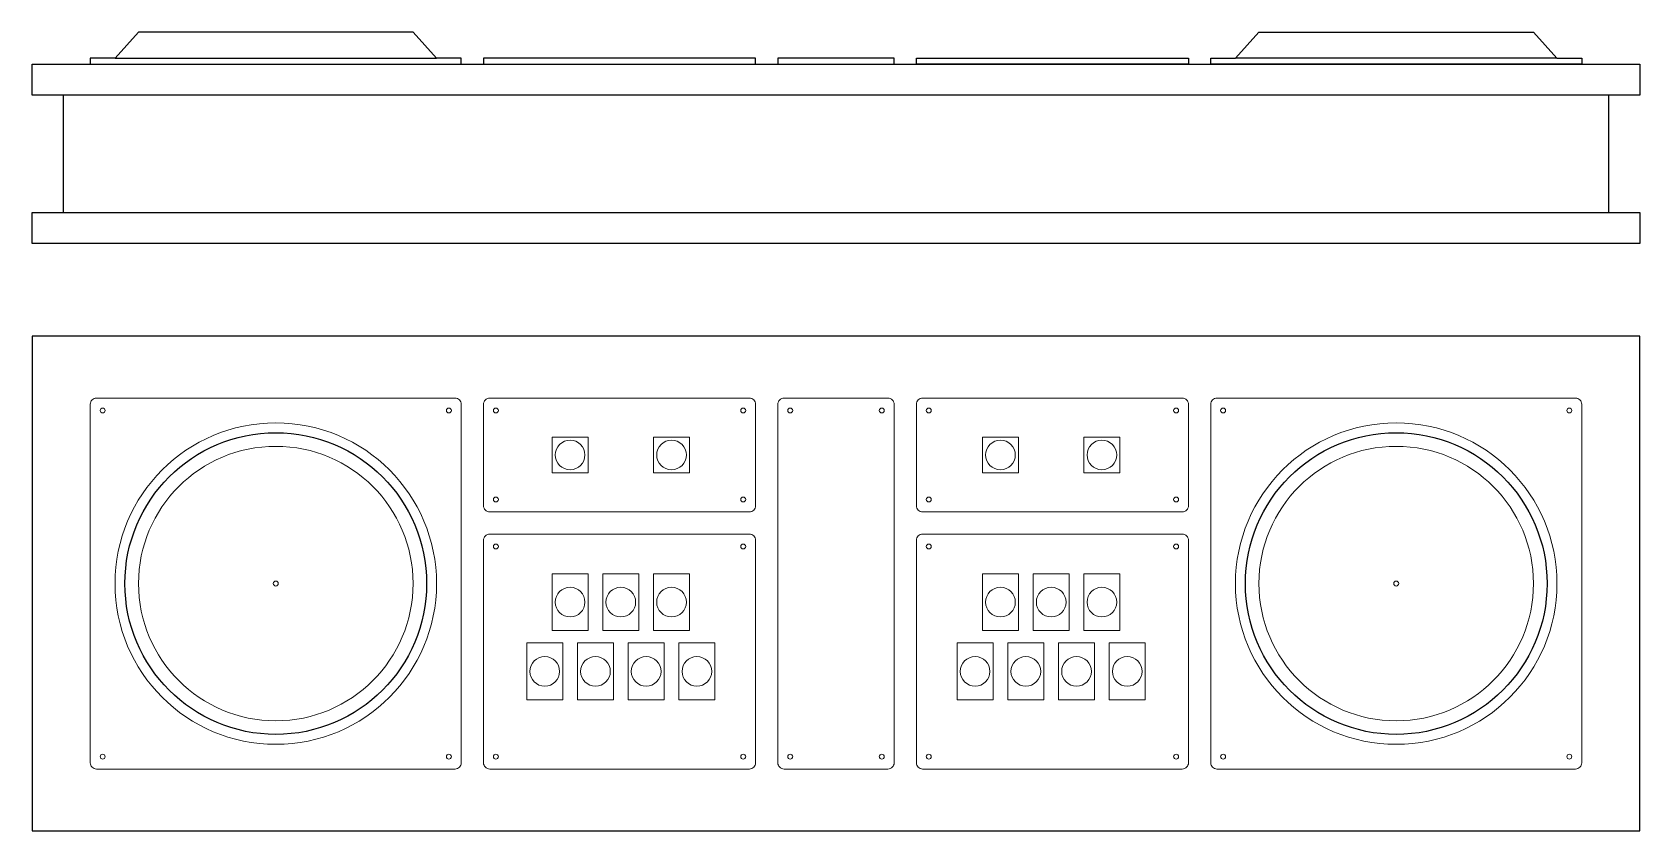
# Model space of a CAD drawing. Header units: millimetres. Extents: x 0 to 1300, y 0 to 646.
import ezdxf

# ---------------------------------------------------------------- set-up
doc = ezdxf.new("R2010")
doc.units = ezdxf.units.MM
doc.header["$LTSCALE"] = 25.4
for name, color, linetype, lineweight in [('A-DETL-LWT2', 1, 'Continuous', 0), ('A-DETL-LWT4', 3, 'Continuous', 0), ('A-DETL-LWT7', 4, 'Continuous', 0)]:
    doc.layers.add(name, color=color, linetype=linetype, lineweight=lineweight)

msp = doc.modelspace()

# ---------------------------------------------------------------- linework, layer by layer
for p, q in [((67, 625), (327, 625)), ((1233, 625), (973, 625))]:
    msp.add_line(p, q)
for points in [[(347, 620), (347, 625), (327, 625), (308, 646), (86, 646), (67, 625), (47, 625), (47, 620)], [(953, 620), (953, 625), (973, 625), (992, 646), (1214, 646), (1233, 625), (1253, 625), (1253, 620)], [(585, 620), (585, 625), (365, 625), (365, 620)], [(697, 620), (697, 625), (603, 625), (603, 620)], [(715, 620), (715, 625), (935, 625), (935, 620)], [(1300, 620), (1300, 595), (0, 595), (0, 620)], [(1275, 500), (1275, 595), (25, 595), (25, 500)], [(1300, 500), (1300, 475), (0, 475), (0, 500)], [(0, 0), (1300, 0), (1300, 400), (0, 400)]]:
    msp.add_lwpolyline(points, close=True)
for centre in [(197, 200), (1103, 200)]:
    msp.add_circle(centre, 122)
at = {"layer": 'A-DETL-LWT2'}
for points in [[(420.5, 289.5), (420.5, 318.5), (449.5, 318.5), (449.5, 289.5)], [(502.5, 289.5), (502.5, 318.5), (531.5, 318.5), (531.5, 289.5)], [(797.5, 289.5), (797.5, 318.5), (768.5, 318.5), (768.5, 289.5)], [(879.5, 289.5), (879.5, 318.5), (850.5, 318.5), (850.5, 289.5)], [(449.5, 208), (420.5, 208), (420.5, 162), (449.5, 162)], [(490.5, 208), (461.5, 208), (461.5, 162), (490.5, 162)], [(531.5, 208), (502.5, 208), (502.5, 162), (531.5, 162)], [(768.5, 208), (797.5, 208), (797.5, 162), (768.5, 162)], [(809.5, 208), (838.5, 208), (838.5, 162), (809.5, 162)], [(850.5, 208), (879.5, 208), (879.5, 162), (850.5, 162)], [(429, 152), (400, 152), (400, 106), (429, 106)], [(470, 152), (441, 152), (441, 106), (470, 106)], [(511, 152), (482, 152), (482, 106), (511, 106)], [(552, 152), (523, 152), (523, 106), (552, 106)], [(748, 152), (777, 152), (777, 106), (748, 106)], [(789, 152), (818, 152), (818, 106), (789, 106)], [(830, 152), (859, 152), (859, 106), (830, 106)], [(871, 152), (900, 152), (900, 106), (871, 106)]]:
    msp.add_lwpolyline(points, close=True, dxfattribs=at)
for centre in [(197, 200), (1103, 200)]:
    msp.add_circle(centre, 111, dxfattribs=at)
at = {"layer": 'A-DETL-LWT4'}
for centre in [(197, 200), (1103, 200)]:
    msp.add_circle(centre, 130, dxfattribs=at)
at = {"layer": 'A-DETL-LWT7'}
for points in [[(47, 55), (47, 345, -0.414214), (52, 350), (342, 350, -0.414214), (347, 345), (347, 55, -0.414214), (342, 50), (52, 50, -0.414214)], [(580, 258), (370, 258, -0.414214), (365, 263), (365, 345, -0.414214), (370, 350), (580, 350, -0.414214), (585, 345), (585, 263, -0.414214)], [(697, 345), (697, 55, -0.414214), (692, 50), (608, 50, -0.414214), (603, 55), (603, 345, -0.414214), (608, 350), (692, 350, -0.414214)], [(720, 258), (930, 258, 0.414214), (935, 263), (935, 345, 0.414214), (930, 350), (720, 350, 0.414214), (715, 345), (715, 263, 0.414214)], [(1253, 55), (1253, 345, 0.414214), (1248, 350), (958, 350, 0.414214), (953, 345), (953, 55, 0.414214), (958, 50), (1248, 50, 0.414214)], [(365, 235), (365, 55, 0.414214), (370, 50), (580, 50, 0.414214), (585, 55), (585, 235, 0.414214), (580, 240), (370, 240, 0.414214)], [(935, 235), (935, 55, -0.414214), (930, 50), (720, 50, -0.414214), (715, 55), (715, 235, -0.414214), (720, 240), (930, 240, -0.414214)]]:
    msp.add_lwpolyline(points, format="xyb", close=True, dxfattribs=at)
for centre, radius in [((57, 340), 2), ((337, 340), 2), ((375, 340), 2), ((575, 340), 2), ((613, 340), 2), ((687, 340), 2), ((725, 340), 2), ((925, 340), 2), ((963, 340), 2), ((1243, 340), 2), ((435, 304), 12), ((517, 304), 12), ((783, 304), 12), ((865, 304), 12), ((375, 268), 2), ((575, 268), 2), ((725, 268), 2), ((925, 268), 2), ((375, 230), 2), ((575, 230), 2), ((725, 230), 2), ((925, 230), 2), ((197, 200), 2), ((435, 185), 12), ((476, 185), 12), ((517, 185), 12), ((783, 185), 12), ((824, 185), 12), ((865, 185), 12), ((1103, 200), 2), ((414.5, 129), 12), ((455.5, 129), 12), ((496.5, 129), 12), ((537.5, 129), 12), ((762.5, 129), 12), ((803.5, 129), 12), ((844.5, 129), 12), ((885.5, 129), 12), ((57, 60), 2), ((337, 60), 2), ((375, 60), 2), ((575, 60), 2), ((613, 60), 2), ((687, 60), 2), ((725, 60), 2), ((925, 60), 2), ((963, 60), 2), ((1243, 60), 2)]:
    msp.add_circle(centre, radius, dxfattribs=at)

doc.saveas('drawing.dxf')
